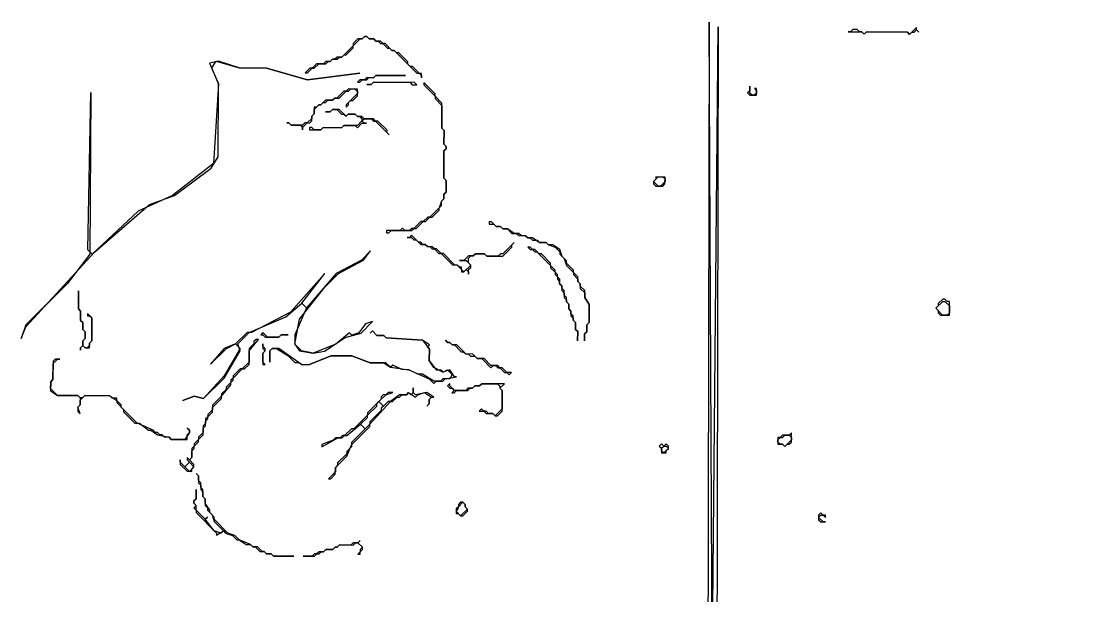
# Model space of a CAD drawing. Header units: inches. Extents: x 0 to 116, y 2 to 63.
# Drawn here: x 1.12 to 29.21, y 19.1 to 34.32 of the extents above; entities that cross this region are included whole.
import ezdxf

# ---------------------------------------------------------------- set-up
doc = ezdxf.new("R2010")
doc.units = ezdxf.units.IN

msp = doc.modelspace()

# ---------------------------------------------------------------- linework, layer by layer
for points in [[(55.15261, 34.31957), (54.96118, 18.13305), (53.38789, 17.47551), (54.96039, 17.95185), (55.00102, 13.42163), (54.21583, 13.42506), (54.93983, 13.2407), (54.85887, 8.52981), (19.46402, 8.50305), (19.33496, 34.29465), (19.28151, 8.20184), (54.73439, 7.68474), (19.3419, 8.20158), (19.57603, 34.1728), (19.52389, 8.38198), (55.28141, 8.46756)], [(55.15261, 34.31957), (54.96118, 18.13305), (53.38789, 17.47551), (54.96039, 17.95185), (55.00102, 13.42163), (54.21583, 13.42506), (54.93983, 13.2407), (54.85887, 8.52981), (19.46402, 8.50305), (19.33496, 34.29465), (19.28151, 8.20184), (54.73439, 7.68474), (19.3419, 8.20158), (19.57603, 34.1728), (19.52389, 8.38198), (55.28141, 8.46756)], [(24.89065, 34.02881), (24.83051, 34.08947), (24.83078, 34.14987), (24.64879, 33.96946), (24.58865, 34.03013), (23.50146, 34.03487), (23.4408, 33.97474), (23.38066, 34.0354), (23.32026, 34.03566), (23.26013, 34.09633), (23.13933, 34.09685), (23.07867, 34.03672), (23.01827, 34.03698), (23.38066, 34.0354), (23.4408, 33.97474), (23.50146, 34.03487), (24.58865, 34.03013), (24.64879, 33.96946), (24.70945, 34.0296), (24.76985, 34.02934), (24.83051, 34.08947)], [(24.89065, 34.02881), (24.83051, 34.08947), (24.83078, 34.14987), (24.64879, 33.96946), (24.58865, 34.03013), (23.50146, 34.03487), (23.4408, 33.97474), (23.38066, 34.0354), (23.32026, 34.03566), (23.26013, 34.09633), (23.13933, 34.09685), (23.07867, 34.03672), (23.01827, 34.03698), (23.38066, 34.0354), (23.4408, 33.97474), (23.50146, 34.03487), (24.58865, 34.03013), (24.64879, 33.96946), (24.70945, 34.0296), (24.76985, 34.02934), (24.83051, 34.08947)], [(8.6382, 32.95211), (8.6986, 32.95185), (8.81992, 33.07212), (8.88032, 33.07186), (9.00165, 33.19213), (9.18285, 33.19134), (9.24351, 33.25148), (9.30391, 33.25121), (9.36457, 33.31135), (9.48537, 33.31082), (9.54603, 33.37096), (9.60643, 33.37069), (9.6671, 33.43083), (9.72749, 33.43057), (9.90948, 33.61097), (9.90975, 33.67137), (10.09174, 33.85178), (10.15214, 33.85152), (10.2128, 33.91165), (10.2732, 33.91139), (10.33333, 33.85073), (10.45413, 33.8502), (10.51427, 33.78954), (10.57467, 33.78927), (10.6348, 33.72861), (10.6952, 33.72835), (10.81548, 33.60702), (10.87587, 33.60676), (10.93601, 33.54609), (10.99641, 33.54583), (11.59777, 32.9392), (11.65817, 32.93894), (11.7183, 32.87827), (11.71804, 32.81787), (11.71857, 32.93867), (11.65817, 32.93894), (11.47776, 33.12093), (11.41736, 33.12119), (11.35723, 33.18185), (11.35749, 33.24225), (11.11695, 33.4849), (11.05655, 33.48517), (10.99641, 33.54583), (10.93601, 33.54609), (10.7556, 33.72808), (10.6952, 33.72835), (10.63507, 33.78901), (10.51427, 33.78954), (10.45413, 33.8502), (10.33333, 33.85073), (10.2732, 33.91139), (10.2128, 33.91165), (10.15214, 33.85152), (10.03134, 33.85204), (9.91001, 33.73177), (9.90975, 33.67137), (9.60643, 33.37069), (9.48563, 33.37122), (9.42497, 33.31108), (9.36457, 33.31135), (9.30391, 33.25121), (9.18311, 33.25174), (9.12245, 33.1916), (8.94125, 33.19239), (8.81992, 33.07212), (8.75952, 33.07239)], [(8.6382, 32.95211), (8.6986, 32.95185), (8.81992, 33.07212), (8.88032, 33.07186), (9.00165, 33.19213), (9.18285, 33.19134), (9.24351, 33.25148), (9.30391, 33.25121), (9.36457, 33.31135), (9.48537, 33.31082), (9.54603, 33.37096), (9.60643, 33.37069), (9.6671, 33.43083), (9.72749, 33.43057), (9.90948, 33.61097), (9.90975, 33.67137), (10.09174, 33.85178), (10.15214, 33.85152), (10.2128, 33.91165), (10.2732, 33.91139), (10.33333, 33.85073), (10.45413, 33.8502), (10.51427, 33.78954), (10.57467, 33.78927), (10.6348, 33.72861), (10.6952, 33.72835), (10.81548, 33.60702), (10.87587, 33.60676), (10.93601, 33.54609), (10.99641, 33.54583), (11.59777, 32.9392), (11.65817, 32.93894), (11.7183, 32.87827), (11.71804, 32.81787), (11.71857, 32.93867), (11.65817, 32.93894), (11.47776, 33.12093), (11.41736, 33.12119), (11.35723, 33.18185), (11.35749, 33.24225), (11.11695, 33.4849), (11.05655, 33.48517), (10.99641, 33.54583), (10.93601, 33.54609), (10.7556, 33.72808), (10.6952, 33.72835), (10.63507, 33.78901), (10.51427, 33.78954), (10.45413, 33.8502), (10.33333, 33.85073), (10.2732, 33.91139), (10.2128, 33.91165), (10.15214, 33.85152), (10.03134, 33.85204), (9.91001, 33.73177), (9.90975, 33.67137), (9.60643, 33.37069), (9.48563, 33.37122), (9.42497, 33.31108), (9.36457, 33.31135), (9.30391, 33.25121), (9.18311, 33.25174), (9.12245, 33.1916), (8.94125, 33.19239), (8.81992, 33.07212), (8.75952, 33.07239)], [(10.08778, 32.94579), (8.69781, 32.77065), (7.61193, 33.07739), (6.88714, 33.08056), (6.34434, 33.26413), (6.10248, 33.20478), (6.3417, 32.66013), (6.21168, 30.54668), (5.1208, 29.70583), (4.21296, 29.28699), (2.99997, 28.14467), (2.8797, 28.266), (2.95828, 32.43329), (2.93957, 28.14493), (2.33215, 27.36238), (1.24021, 26.27993), (1.11783, 25.91806), (1.23995, 26.21953), (3.06063, 28.20481), (4.51575, 29.46687), (5.1812, 29.70557), (6.15075, 30.42614), (6.33327, 30.72735), (6.3417, 32.66013), (6.16235, 33.08372), (6.28394, 33.26439), (6.88714, 33.08056), (7.61193, 33.07739), (8.69781, 32.77065)], [(10.08778, 32.94579), (8.69781, 32.77065), (7.61193, 33.07739), (6.88714, 33.08056), (6.34434, 33.26413), (6.10248, 33.20478), (6.3417, 32.66013), (6.21168, 30.54668), (5.1208, 29.70583), (4.21296, 29.28699), (2.99997, 28.14467), (2.8797, 28.266), (2.95828, 32.43329), (2.93957, 28.14493), (2.33215, 27.36238), (1.24021, 26.27993), (1.11783, 25.91806), (1.23995, 26.21953), (3.06063, 28.20481), (4.51575, 29.46687), (5.1812, 29.70557), (6.15075, 30.42614), (6.33327, 30.72735), (6.3417, 32.66013), (6.16235, 33.08372), (6.28394, 33.26439), (6.88714, 33.08056), (7.61193, 33.07739), (8.69781, 32.77065)], [(10.02633, 32.70445), (10.08673, 32.70419), (10.14739, 32.76433), (10.26819, 32.7638), (10.32885, 32.82394), (10.44965, 32.82341), (10.51032, 32.88354), (11.29551, 32.88012), (10.51032, 32.88354), (10.44965, 32.82341), (10.26845, 32.8242), (10.20779, 32.76406), (10.08699, 32.76459)], [(10.02633, 32.70445), (10.08673, 32.70419), (10.14739, 32.76433), (10.26819, 32.7638), (10.32885, 32.82394), (10.44965, 32.82341), (10.51032, 32.88354), (11.29551, 32.88012), (10.51032, 32.88354), (10.44965, 32.82341), (10.26845, 32.8242), (10.20779, 32.76406), (10.08699, 32.76459)], [(10.26766, 32.643), (10.38846, 32.64247), (10.44913, 32.70261), (11.41552, 32.69839), (11.47565, 32.63773), (11.59645, 32.6372), (11.53632, 32.69787), (10.44913, 32.70261), (10.38846, 32.64247)], [(10.26766, 32.643), (10.38846, 32.64247), (10.44913, 32.70261), (11.41552, 32.69839), (11.47565, 32.63773), (11.59645, 32.6372), (11.53632, 32.69787), (10.44913, 32.70261), (10.38846, 32.64247)], [(11.77791, 32.69681), (11.77765, 32.63641), (12.07833, 32.3331), (12.07807, 32.2727), (12.25847, 32.09071), (12.25584, 31.48672), (12.31597, 31.42605), (12.31439, 31.06366), (12.37453, 31.00299), (12.37426, 30.94259), (12.3136, 30.88246), (12.31044, 30.15766), (12.37057, 30.097), (12.36926, 29.795), (12.30859, 29.73487), (12.30807, 29.61407), (12.2474, 29.55393), (12.18621, 29.373), (11.94356, 29.13246), (11.88316, 29.13272), (11.76184, 29.01245), (11.70144, 29.01271), (11.51945, 28.8323), (11.45905, 28.83257), (11.39839, 28.77243), (11.27759, 28.77296), (11.21745, 28.83362), (11.15679, 28.77349), (10.79439, 28.77507), (10.79413, 28.71467), (10.85453, 28.7144), (10.91519, 28.77454), (11.45879, 28.77217), (11.51945, 28.8323), (11.57985, 28.83204), (11.76184, 29.01245), (11.82224, 29.01218), (11.94356, 29.13246), (12.00396, 29.13219), (12.18595, 29.3126), (12.18621, 29.373), (12.24688, 29.43313), (12.2474, 29.55393), (12.30807, 29.61407), (12.30859, 29.73487), (12.36926, 29.795), (12.37057, 30.097), (12.31044, 30.15766), (12.3136, 30.88246), (12.37426, 30.94259), (12.37453, 31.00299), (12.31439, 31.06366), (12.31597, 31.42605), (12.25584, 31.48672), (12.25874, 32.15111), (12.07833, 32.3331), (12.07859, 32.3935)], [(11.77791, 32.69681), (11.77765, 32.63641), (12.07833, 32.3331), (12.07807, 32.2727), (12.25847, 32.09071), (12.25584, 31.48672), (12.31597, 31.42605), (12.31439, 31.06366), (12.37453, 31.00299), (12.37426, 30.94259), (12.3136, 30.88246), (12.31044, 30.15766), (12.37057, 30.097), (12.36926, 29.795), (12.30859, 29.73487), (12.30807, 29.61407), (12.2474, 29.55393), (12.18621, 29.373), (11.94356, 29.13246), (11.88316, 29.13272), (11.76184, 29.01245), (11.70144, 29.01271), (11.51945, 28.8323), (11.45905, 28.83257), (11.39839, 28.77243), (11.27759, 28.77296), (11.21745, 28.83362), (11.15679, 28.77349), (10.79439, 28.77507), (10.79413, 28.71467), (10.85453, 28.7144), (10.91519, 28.77454), (11.45879, 28.77217), (11.51945, 28.8323), (11.57985, 28.83204), (11.76184, 29.01245), (11.82224, 29.01218), (11.94356, 29.13246), (12.00396, 29.13219), (12.18595, 29.3126), (12.18621, 29.373), (12.24688, 29.43313), (12.2474, 29.55393), (12.30807, 29.61407), (12.30859, 29.73487), (12.36926, 29.795), (12.37057, 30.097), (12.31044, 30.15766), (12.3136, 30.88246), (12.37426, 30.94259), (12.37453, 31.00299), (12.31439, 31.06366), (12.31597, 31.42605), (12.25584, 31.48672), (12.25874, 32.15111), (12.07833, 32.3331), (12.07859, 32.3935)], [(20.41477, 32.59873), (20.41424, 32.47793), (20.35358, 32.41779), (20.41371, 32.35713), (20.59491, 32.35634), (20.5957, 32.53754), (20.5353, 32.5378), (20.59544, 32.47714), (20.59517, 32.41674), (20.53451, 32.3566), (20.47411, 32.35686), (20.41398, 32.41753)], [(20.41477, 32.59873), (20.41424, 32.47793), (20.35358, 32.41779), (20.41371, 32.35713), (20.59491, 32.35634), (20.5957, 32.53754), (20.5353, 32.5378), (20.59544, 32.47714), (20.59517, 32.41674), (20.53451, 32.3566), (20.47411, 32.35686), (20.41398, 32.41753)], [(10.02554, 32.52326), (9.78394, 32.52431), (9.72328, 32.46418), (9.66288, 32.46444), (9.48089, 32.28403), (9.42049, 32.28429), (9.35983, 32.22416), (9.17863, 32.22495), (9.0573, 32.10468), (8.9969, 32.10494), (8.93624, 32.04481), (8.87584, 32.04507), (8.87505, 31.86387), (8.81439, 31.80373), (8.81412, 31.74334), (8.6928, 31.62306), (8.6324, 31.62333), (8.57174, 31.56319), (8.26974, 31.56451), (8.2096, 31.62517), (8.1492, 31.62544), (8.2096, 31.62517), (8.26974, 31.56451), (8.51134, 31.56345), (8.57147, 31.50279), (8.57121, 31.44239), (8.57147, 31.50279), (8.6928, 31.62306), (8.7532, 31.6228), (8.81386, 31.68294), (8.81439, 31.80373), (8.87505, 31.86387), (8.87558, 31.98467), (8.9969, 32.10494), (9.0573, 32.10468), (9.11797, 32.16481), (9.17837, 32.16455), (9.23903, 32.22469), (9.35983, 32.22416), (9.42049, 32.28429), (9.54129, 32.28377), (9.72328, 32.46418), (9.78368, 32.46391), (9.84434, 32.52405), (9.96514, 32.52352), (10.02528, 32.46286), (10.02501, 32.40246), (9.7217, 32.10178), (9.72143, 32.04138), (9.7821, 32.10151), (9.78236, 32.16191), (9.84302, 32.22205), (9.90342, 32.22179), (10.02475, 32.34206)], [(10.02554, 32.52326), (9.78394, 32.52431), (9.72328, 32.46418), (9.66288, 32.46444), (9.48089, 32.28403), (9.42049, 32.28429), (9.35983, 32.22416), (9.17863, 32.22495), (9.0573, 32.10468), (8.9969, 32.10494), (8.93624, 32.04481), (8.87584, 32.04507), (8.87505, 31.86387), (8.81439, 31.80373), (8.81412, 31.74334), (8.6928, 31.62306), (8.6324, 31.62333), (8.57174, 31.56319), (8.26974, 31.56451), (8.2096, 31.62517), (8.1492, 31.62544), (8.2096, 31.62517), (8.26974, 31.56451), (8.51134, 31.56345), (8.57147, 31.50279), (8.57121, 31.44239), (8.57147, 31.50279), (8.6928, 31.62306), (8.7532, 31.6228), (8.81386, 31.68294), (8.81439, 31.80373), (8.87505, 31.86387), (8.87558, 31.98467), (8.9969, 32.10494), (9.0573, 32.10468), (9.11797, 32.16481), (9.17837, 32.16455), (9.23903, 32.22469), (9.35983, 32.22416), (9.42049, 32.28429), (9.54129, 32.28377), (9.72328, 32.46418), (9.78368, 32.46391), (9.84434, 32.52405), (9.96514, 32.52352), (10.02528, 32.46286), (10.02501, 32.40246), (9.7217, 32.10178), (9.72143, 32.04138), (9.7821, 32.10151), (9.78236, 32.16191), (9.84302, 32.22205), (9.90342, 32.22179), (10.02475, 32.34206)], [(8.75267, 31.502), (8.75241, 31.4416), (9.0544, 31.44028), (9.11507, 31.50042), (9.59826, 31.49831), (9.65893, 31.55845), (9.96092, 31.55713), (10.02106, 31.49647), (10.14238, 31.61674), (10.26318, 31.61621), (10.20278, 31.61647), (10.14265, 31.67714), (10.20331, 31.73727), (10.38451, 31.73648), (10.44465, 31.67582), (10.50504, 31.67556), (10.86586, 31.31158), (10.80572, 31.37224), (10.80599, 31.43264), (10.56544, 31.67529), (10.50504, 31.67556), (10.44491, 31.73622), (10.20331, 31.73727), (10.14318, 31.79794), (10.02238, 31.79846), (9.96224, 31.85913), (9.78104, 31.85992), (9.72038, 31.79978), (9.53997, 31.98177), (9.35877, 31.98256), (9.29811, 31.92242), (9.17731, 31.92295), (9.29811, 31.92242), (9.35877, 31.98256), (9.47957, 31.98203), (9.59984, 31.86071), (9.66024, 31.86044), (9.72038, 31.79978), (9.78104, 31.85992), (9.96224, 31.85913), (10.02238, 31.79846), (10.08278, 31.7982), (10.14291, 31.73754), (10.14265, 31.67714), (10.02132, 31.55687), (9.65893, 31.55845), (9.59826, 31.49831), (9.11507, 31.50042), (9.0544, 31.44028), (8.87321, 31.44107), (8.81307, 31.50174)], [(8.75267, 31.502), (8.75241, 31.4416), (9.0544, 31.44028), (9.11507, 31.50042), (9.59826, 31.49831), (9.65893, 31.55845), (9.96092, 31.55713), (10.02106, 31.49647), (10.14238, 31.61674), (10.26318, 31.61621), (10.20278, 31.61647), (10.14265, 31.67714), (10.20331, 31.73727), (10.38451, 31.73648), (10.44465, 31.67582), (10.50504, 31.67556), (10.86586, 31.31158), (10.80572, 31.37224), (10.80599, 31.43264), (10.56544, 31.67529), (10.50504, 31.67556), (10.44491, 31.73622), (10.20331, 31.73727), (10.14318, 31.79794), (10.02238, 31.79846), (9.96224, 31.85913), (9.78104, 31.85992), (9.72038, 31.79978), (9.53997, 31.98177), (9.35877, 31.98256), (9.29811, 31.92242), (9.17731, 31.92295), (9.29811, 31.92242), (9.35877, 31.98256), (9.47957, 31.98203), (9.59984, 31.86071), (9.66024, 31.86044), (9.72038, 31.79978), (9.78104, 31.85992), (9.96224, 31.85913), (10.02238, 31.79846), (10.08278, 31.7982), (10.14291, 31.73754), (10.14265, 31.67714), (10.02132, 31.55687), (9.65893, 31.55845), (9.59826, 31.49831), (9.11507, 31.50042), (9.0544, 31.44028), (8.87321, 31.44107), (8.81307, 31.50174)], [(17.92785, 30.19355), (17.92759, 30.13315), (17.86692, 30.07302), (17.86666, 30.01262), (17.92679, 29.95196), (18.10799, 29.95117), (18.16866, 30.0113), (18.16945, 30.1925)], [(17.92785, 30.19355), (17.92759, 30.13315), (17.86692, 30.07302), (17.86666, 30.01262), (17.92679, 29.95196), (18.10799, 29.95117), (18.16866, 30.0113), (18.16945, 30.1925)], [(17.98825, 30.19329), (18.10905, 30.19276), (18.16918, 30.1321), (18.16892, 30.0717), (18.04759, 29.95143), (17.98719, 29.95169), (17.86692, 30.07302)], [(13.51342, 29.0048), (13.51316, 28.94441), (13.63396, 28.94388), (13.69409, 28.88322), (13.81489, 28.88269), (13.87503, 28.82202), (13.99582, 28.8215), (14.1161, 28.70017), (14.2369, 28.69964), (14.29703, 28.63898), (14.47823, 28.63819), (14.53837, 28.57753), (14.59876, 28.57726), (14.6589, 28.5166), (14.7797, 28.51607), (14.83984, 28.45541), (15.02103, 28.45462), (15.08117, 28.39396), (15.2621, 28.33277), (15.38238, 28.21144), (15.38211, 28.15104), (15.50238, 28.02972), (15.56199, 27.84825), (15.7424, 27.66627), (15.74214, 27.60587), (15.86241, 27.48454), (15.86215, 27.42414), (15.92228, 27.36348), (15.92175, 27.24268), (16.04203, 27.12135), (16.0415, 27.00055), (16.16151, 26.81883), (16.1594, 26.33563), (16.09874, 26.2755), (16.09795, 26.0943), (16.03728, 26.03416), (16.03649, 25.85297), (16.03728, 26.03416), (16.09795, 26.0943), (16.09874, 26.2755), (16.1594, 26.33563), (16.16151, 26.81883), (16.0415, 27.00055), (16.04229, 27.18175), (15.92202, 27.30308), (15.92228, 27.36348), (15.86215, 27.42414), (15.86267, 27.54494), (15.7424, 27.66627), (15.74266, 27.72667), (15.56226, 27.90865), (15.56252, 27.96905), (15.44225, 28.09038), (15.38264, 28.27184), (15.20197, 28.39343), (15.08117, 28.39396), (15.02103, 28.45462), (14.83984, 28.45541), (14.65916, 28.577), (14.53837, 28.57753), (14.47823, 28.63819), (14.35743, 28.63872), (14.29729, 28.69938), (14.1765, 28.69991), (13.99582, 28.8215), (13.87503, 28.82202), (13.81489, 28.88269), (13.69409, 28.88322), (13.57382, 29.00454)], [(13.51342, 29.0048), (13.51316, 28.94441), (13.63396, 28.94388), (13.69409, 28.88322), (13.81489, 28.88269), (13.87503, 28.82202), (13.99582, 28.8215), (14.1161, 28.70017), (14.2369, 28.69964), (14.29703, 28.63898), (14.47823, 28.63819), (14.53837, 28.57753), (14.59876, 28.57726), (14.6589, 28.5166), (14.7797, 28.51607), (14.83984, 28.45541), (15.02103, 28.45462), (15.08117, 28.39396), (15.2621, 28.33277), (15.38238, 28.21144), (15.38211, 28.15104), (15.50238, 28.02972), (15.56199, 27.84825), (15.7424, 27.66627), (15.74214, 27.60587), (15.86241, 27.48454), (15.86215, 27.42414), (15.92228, 27.36348), (15.92175, 27.24268), (16.04203, 27.12135), (16.0415, 27.00055), (16.16151, 26.81883), (16.1594, 26.33563), (16.09874, 26.2755), (16.09795, 26.0943), (16.03728, 26.03416), (16.03649, 25.85297), (16.03728, 26.03416), (16.09795, 26.0943), (16.09874, 26.2755), (16.1594, 26.33563), (16.16151, 26.81883), (16.0415, 27.00055), (16.04229, 27.18175), (15.92202, 27.30308), (15.92228, 27.36348), (15.86215, 27.42414), (15.86267, 27.54494), (15.7424, 27.66627), (15.74266, 27.72667), (15.56226, 27.90865), (15.56252, 27.96905), (15.44225, 28.09038), (15.38264, 28.27184), (15.20197, 28.39343), (15.08117, 28.39396), (15.02103, 28.45462), (14.83984, 28.45541), (14.65916, 28.577), (14.53837, 28.57753), (14.47823, 28.63819), (14.35743, 28.63872), (14.29729, 28.69938), (14.1765, 28.69991), (13.99582, 28.8215), (13.87503, 28.82202), (13.81489, 28.88269), (13.69409, 28.88322), (13.57382, 29.00454)], [(11.3372, 28.5915), (11.45799, 28.59097), (11.51813, 28.53031), (11.57853, 28.53004), (11.6988, 28.40872), (11.8196, 28.40819), (11.87974, 28.34753), (11.94014, 28.34726), (12.00027, 28.2866), (12.06067, 28.28634), (12.18094, 28.16501), (12.24134, 28.16475), (12.54202, 27.86143), (12.66282, 27.86091), (12.78309, 27.73958), (12.78283, 27.67918), (12.84323, 27.67892), (12.90389, 27.73905), (12.96403, 27.67839), (12.96376, 27.61799), (12.96429, 27.73879), (13.02495, 27.79892), (13.02522, 27.85932), (12.96508, 27.91999), (12.96561, 28.04079), (13.02627, 28.10092), (13.08667, 28.10066), (13.14733, 28.16079), (13.38893, 28.15974), (13.44907, 28.09908), (13.87186, 28.09723), (14.11452, 28.33778), (14.11478, 28.39817), (14.17544, 28.45831), (13.87213, 28.15763), (13.81173, 28.15789), (13.75106, 28.09776), (13.44907, 28.09908), (13.38893, 28.15974), (13.14733, 28.16079), (13.08667, 28.10066), (12.96587, 28.10119), (12.84455, 27.98091), (12.72375, 27.98144), (12.90495, 27.98065), (13.02522, 27.85932), (12.84323, 27.67892), (12.78309, 27.73958), (12.78336, 27.79998), (12.72296, 27.80024), (12.66282, 27.86091), (12.60242, 27.86117), (12.30174, 28.16448), (12.24134, 28.16475), (12.12107, 28.28607), (12.06067, 28.28634), (12.00054, 28.347), (11.87974, 28.34753), (11.8196, 28.40819), (11.7592, 28.40845), (11.69907, 28.46912), (11.63867, 28.46938), (11.45826, 28.65137), (11.3976, 28.59123)], [(11.3372, 28.5915), (11.45799, 28.59097), (11.51813, 28.53031), (11.57853, 28.53004), (11.6988, 28.40872), (11.8196, 28.40819), (11.87974, 28.34753), (11.94014, 28.34726), (12.00027, 28.2866), (12.06067, 28.28634), (12.18094, 28.16501), (12.24134, 28.16475), (12.54202, 27.86143), (12.66282, 27.86091), (12.78309, 27.73958), (12.78283, 27.67918), (12.84323, 27.67892), (12.90389, 27.73905), (12.96403, 27.67839), (12.96376, 27.61799), (12.96429, 27.73879), (13.02495, 27.79892), (13.02522, 27.85932), (12.96508, 27.91999), (12.96561, 28.04079), (13.02627, 28.10092), (13.08667, 28.10066), (13.14733, 28.16079), (13.38893, 28.15974), (13.44907, 28.09908), (13.87186, 28.09723), (14.11452, 28.33778), (14.11478, 28.39817), (14.17544, 28.45831), (13.87213, 28.15763), (13.81173, 28.15789), (13.75106, 28.09776), (13.44907, 28.09908), (13.38893, 28.15974), (13.14733, 28.16079), (13.08667, 28.10066), (12.96587, 28.10119), (12.84455, 27.98091), (12.72375, 27.98144), (12.90495, 27.98065), (13.02522, 27.85932), (12.84323, 27.67892), (12.78309, 27.73958), (12.78336, 27.79998), (12.72296, 27.80024), (12.66282, 27.86091), (12.60242, 27.86117), (12.30174, 28.16448), (12.24134, 28.16475), (12.12107, 28.28607), (12.06067, 28.28634), (12.00054, 28.347), (11.87974, 28.34753), (11.8196, 28.40819), (11.7592, 28.40845), (11.69907, 28.46912), (11.63867, 28.46938), (11.45826, 28.65137), (11.3976, 28.59123)], [(10.36922, 28.23332), (10.12657, 27.99277), (9.4606, 27.63328), (8.67145, 26.73071), (8.55118, 26.85204), (9.1586, 27.63459), (8.24813, 26.61176), (7.21897, 26.07264), (7.09817, 26.07317), (6.79485, 25.77249), (6.49233, 25.65301), (6.12809, 25.23179), (6.55273, 25.65274), (6.79485, 25.77249), (6.91512, 25.65116), (6.48917, 24.92821), (5.94294, 24.32659), (5.7016, 24.38805), (5.39908, 24.26856), (5.7016, 24.38805), (5.94294, 24.32659), (6.4889, 24.86782), (6.91486, 25.59076), (6.85525, 25.77223), (7.15857, 26.0729), (8.1268, 26.49148), (8.55118, 26.85204), (8.67145, 26.73071), (8.36629, 26.00723), (8.36524, 25.76564), (8.48525, 25.58391), (8.84738, 25.52193), (9.14964, 25.58101), (9.69482, 25.94104), (10.11814, 26.05999), (10.42145, 26.36067), (10.23999, 26.30106), (10.05774, 26.06025), (9.87628, 26.00065), (9.81614, 26.06131), (9.45243, 25.76089), (8.84738, 25.52193), (8.54565, 25.58365), (8.36524, 25.76564), (8.48894, 26.4295), (9.15702, 27.2722), (9.521, 27.63301), (10.18697, 27.99251)], [(10.36922, 28.23332), (10.12657, 27.99277), (9.4606, 27.63328), (8.67145, 26.73071), (8.55118, 26.85204), (9.1586, 27.63459), (8.24813, 26.61176), (7.21897, 26.07264), (7.09817, 26.07317), (6.79485, 25.77249), (6.49233, 25.65301), (6.12809, 25.23179), (6.55273, 25.65274), (6.79485, 25.77249), (6.91512, 25.65116), (6.48917, 24.92821), (5.94294, 24.32659), (5.7016, 24.38805), (5.39908, 24.26856), (5.7016, 24.38805), (5.94294, 24.32659), (6.4889, 24.86782), (6.91486, 25.59076), (6.85525, 25.77223), (7.15857, 26.0729), (8.1268, 26.49148), (8.55118, 26.85204), (8.67145, 26.73071), (8.36629, 26.00723), (8.36524, 25.76564), (8.48525, 25.58391), (8.84738, 25.52193), (9.14964, 25.58101), (9.69482, 25.94104), (10.11814, 26.05999), (10.42145, 26.36067), (10.23999, 26.30106), (10.05774, 26.06025), (9.87628, 26.00065), (9.81614, 26.06131), (9.45243, 25.76089), (8.84738, 25.52193), (8.54565, 25.58365), (8.36524, 25.76564), (8.48894, 26.4295), (9.15702, 27.2722), (9.521, 27.63301), (10.18697, 27.99251)], [(14.53731, 28.33593), (14.59745, 28.27527), (14.65785, 28.275), (14.71798, 28.21434), (14.77838, 28.21408), (15.1392, 27.8501), (15.13893, 27.7897), (15.25921, 27.66837), (15.25894, 27.60797), (15.31908, 27.54731), (15.31881, 27.48691), (15.37895, 27.42625), (15.37869, 27.36585), (15.43882, 27.30519), (15.4383, 27.18439), (15.49843, 27.12373), (15.4979, 27.00293), (15.55804, 26.94226), (15.55778, 26.88186), (15.61791, 26.8212), (15.61739, 26.7004), (15.67752, 26.63974), (15.67699, 26.51894), (15.73713, 26.45828), (15.73687, 26.39788), (15.797, 26.33722), (15.79621, 26.15602), (15.85635, 26.09535), (15.85529, 25.85376), (15.85635, 26.09535), (15.79621, 26.15602), (15.797, 26.33722), (15.73687, 26.39788), (15.73739, 26.51868), (15.67726, 26.57934), (15.67752, 26.63974), (15.61739, 26.7004), (15.61791, 26.8212), (15.55778, 26.88186), (15.5583, 27.00266), (15.49817, 27.06333), (15.49869, 27.18412), (15.43856, 27.24479), (15.43882, 27.30519), (15.37869, 27.36585), (15.37921, 27.48665), (15.31908, 27.54731), (15.31934, 27.60771), (15.25921, 27.66837), (15.25947, 27.72877), (15.1392, 27.8501), (15.13946, 27.9105), (14.89892, 28.15315), (14.83852, 28.15341), (14.71825, 28.27474), (14.65785, 28.275), (14.59771, 28.33567)], [(14.53731, 28.33593), (14.59745, 28.27527), (14.65785, 28.275), (14.71798, 28.21434), (14.77838, 28.21408), (15.1392, 27.8501), (15.13893, 27.7897), (15.25921, 27.66837), (15.25894, 27.60797), (15.31908, 27.54731), (15.31881, 27.48691), (15.37895, 27.42625), (15.37869, 27.36585), (15.43882, 27.30519), (15.4383, 27.18439), (15.49843, 27.12373), (15.4979, 27.00293), (15.55804, 26.94226), (15.55778, 26.88186), (15.61791, 26.8212), (15.61739, 26.7004), (15.67752, 26.63974), (15.67699, 26.51894), (15.73713, 26.45828), (15.73687, 26.39788), (15.797, 26.33722), (15.79621, 26.15602), (15.85635, 26.09535), (15.85529, 25.85376), (15.85635, 26.09535), (15.79621, 26.15602), (15.797, 26.33722), (15.73687, 26.39788), (15.73739, 26.51868), (15.67726, 26.57934), (15.67752, 26.63974), (15.61739, 26.7004), (15.61791, 26.8212), (15.55778, 26.88186), (15.5583, 27.00266), (15.49817, 27.06333), (15.49869, 27.18412), (15.43856, 27.24479), (15.43882, 27.30519), (15.37869, 27.36585), (15.37921, 27.48665), (15.31908, 27.54731), (15.31934, 27.60771), (15.25921, 27.66837), (15.25947, 27.72877), (15.1392, 27.8501), (15.13946, 27.9105), (14.89892, 28.15315), (14.83852, 28.15341), (14.71825, 28.27474), (14.65785, 28.275), (14.59771, 28.33567)], [(2.63335, 27.17986), (2.63125, 26.69666), (2.69138, 26.636), (2.69033, 26.3944), (2.75046, 26.33374), (2.74967, 26.15254), (2.80981, 26.09188), (2.80902, 25.91068), (2.74835, 25.85055), (2.74783, 25.72975), (2.68716, 25.66961), (2.6869, 25.60921), (2.68716, 25.66961), (2.74783, 25.72975), (2.80796, 25.66908), (2.92876, 25.66856), (2.92929, 25.78936), (2.98995, 25.84949), (2.99259, 26.45349), (2.87232, 26.57481), (2.87205, 26.51441), (2.93245, 26.51415), (2.99259, 26.45349), (2.98995, 25.84949), (2.92929, 25.78936), (2.92903, 25.72896), (2.86836, 25.66882), (2.80796, 25.66908), (2.74783, 25.72975), (2.74835, 25.85055), (2.80902, 25.91068), (2.80981, 26.09188), (2.74967, 26.15254), (2.75046, 26.33374), (2.69033, 26.3944), (2.69138, 26.636), (2.63125, 26.69666)], [(2.63335, 27.17986), (2.63125, 26.69666), (2.69138, 26.636), (2.69033, 26.3944), (2.75046, 26.33374), (2.74967, 26.15254), (2.80981, 26.09188), (2.80902, 25.91068), (2.74835, 25.85055), (2.74783, 25.72975), (2.68716, 25.66961), (2.6869, 25.60921), (2.68716, 25.66961), (2.74783, 25.72975), (2.80796, 25.66908), (2.92876, 25.66856), (2.92929, 25.78936), (2.98995, 25.84949), (2.99259, 26.45349), (2.87232, 26.57481), (2.87205, 26.51441), (2.93245, 26.51415), (2.99259, 26.45349), (2.98995, 25.84949), (2.92929, 25.78936), (2.92903, 25.72896), (2.86836, 25.66882), (2.80796, 25.66908), (2.74783, 25.72975), (2.74835, 25.85055), (2.80902, 25.91068), (2.80981, 26.09188), (2.74967, 26.15254), (2.75046, 26.33374), (2.69033, 26.3944), (2.69138, 26.636), (2.63125, 26.69666)], [(25.52421, 26.95918), (25.40288, 26.83891), (25.40262, 26.77851), (25.34196, 26.71837), (25.40209, 26.65771), (25.40183, 26.59731), (25.46196, 26.53665), (25.70356, 26.53559), (25.70514, 26.89799), (25.64474, 26.89825), (25.58461, 26.95891)], [(25.52421, 26.95918), (25.40288, 26.83891), (25.40262, 26.77851), (25.34196, 26.71837), (25.40209, 26.65771), (25.40183, 26.59731), (25.46196, 26.53665), (25.70356, 26.53559), (25.70514, 26.89799), (25.64474, 26.89825), (25.58461, 26.95891)], [(25.52394, 26.89878), (25.58434, 26.89852), (25.70462, 26.77719), (25.70383, 26.59599), (25.64316, 26.53586), (25.52236, 26.53638), (25.34196, 26.71837)], [(7.39937, 25.89065), (7.33897, 25.89092), (7.27831, 25.83078), (7.27805, 25.77038), (7.15672, 25.65011), (7.15514, 25.28771), (6.97315, 25.1073), (6.91275, 25.10757), (6.73076, 24.92716), (6.7305, 24.86676), (6.66984, 24.80663), (6.66957, 24.74623), (6.54825, 24.62595), (6.54798, 24.56555), (6.42666, 24.44528), (6.42639, 24.38488), (6.18374, 24.14434), (6.18322, 24.02354), (6.06189, 23.90327), (6.06163, 23.84287), (6.00096, 23.78273), (6.00044, 23.66194), (5.93977, 23.6018), (5.93898, 23.4206), (5.81766, 23.30033), (5.81739, 23.23993), (5.69607, 23.11966), (5.6958, 23.05926), (5.63514, 22.99912), (5.63409, 22.75753), (5.57342, 22.69739), (5.51329, 22.75805), (5.51302, 22.69765), (5.57316, 22.63699), (5.45183, 22.51672), (5.33156, 22.63804), (5.33183, 22.69844), (5.3313, 22.57764), (5.51171, 22.39566), (5.6325, 22.39513), (5.63277, 22.45553), (5.69343, 22.51566), (5.69369, 22.57606), (5.57342, 22.69739), (5.63409, 22.75753), (5.63488, 22.93872), (5.69554, 22.99886), (5.6958, 23.05926), (5.81713, 23.17953), (5.81739, 23.23993), (5.93872, 23.3602), (5.93951, 23.5414), (6.00017, 23.60154), (6.0007, 23.72233), (6.06136, 23.78247), (6.06163, 23.84287), (6.18295, 23.96314), (6.18348, 24.08394), (6.42613, 24.32448), (6.42639, 24.38488), (6.66931, 24.68583), (6.66957, 24.74623), (6.73024, 24.80636), (6.7305, 24.86676), (6.97315, 25.1073), (7.03355, 25.10704), (7.15488, 25.22731), (7.15646, 25.58971)], [(7.39937, 25.89065), (7.33897, 25.89092), (7.27831, 25.83078), (7.27805, 25.77038), (7.15672, 25.65011), (7.15514, 25.28771), (6.97315, 25.1073), (6.91275, 25.10757), (6.73076, 24.92716), (6.7305, 24.86676), (6.66984, 24.80663), (6.66957, 24.74623), (6.54825, 24.62595), (6.54798, 24.56555), (6.42666, 24.44528), (6.42639, 24.38488), (6.18374, 24.14434), (6.18322, 24.02354), (6.06189, 23.90327), (6.06163, 23.84287), (6.00096, 23.78273), (6.00044, 23.66194), (5.93977, 23.6018), (5.93898, 23.4206), (5.81766, 23.30033), (5.81739, 23.23993), (5.69607, 23.11966), (5.6958, 23.05926), (5.63514, 22.99912), (5.63409, 22.75753), (5.57342, 22.69739), (5.51329, 22.75805), (5.51302, 22.69765), (5.57316, 22.63699), (5.45183, 22.51672), (5.33156, 22.63804), (5.33183, 22.69844), (5.3313, 22.57764), (5.51171, 22.39566), (5.6325, 22.39513), (5.63277, 22.45553), (5.69343, 22.51566), (5.69369, 22.57606), (5.57342, 22.69739), (5.63409, 22.75753), (5.63488, 22.93872), (5.69554, 22.99886), (5.6958, 23.05926), (5.81713, 23.17953), (5.81739, 23.23993), (5.93872, 23.3602), (5.93951, 23.5414), (6.00017, 23.60154), (6.0007, 23.72233), (6.06136, 23.78247), (6.06163, 23.84287), (6.18295, 23.96314), (6.18348, 24.08394), (6.42613, 24.32448), (6.42639, 24.38488), (6.66931, 24.68583), (6.66957, 24.74623), (6.73024, 24.80636), (6.7305, 24.86676), (6.97315, 25.1073), (7.03355, 25.10704), (7.15488, 25.22731), (7.15646, 25.58971)], [(7.4603, 26.01119), (7.5207, 26.01092), (7.58084, 25.95026), (7.94323, 25.94868), (8.0039, 26.00882), (8.18509, 26.00803), (8.0039, 26.00882), (7.94323, 25.94868), (7.64123, 25.95), (7.52096, 26.07132)], [(7.4603, 26.01119), (7.5207, 26.01092), (7.58084, 25.95026), (7.94323, 25.94868), (8.0039, 26.00882), (8.18509, 26.00803), (8.0039, 26.00882), (7.94323, 25.94868), (7.64123, 25.95), (7.52096, 26.07132)], [(12.64991, 24.90133), (12.58951, 24.9016), (12.4695, 25.08332), (12.28804, 25.02371), (12.04697, 25.14557), (11.92696, 25.32729), (11.92828, 25.62929), (11.86814, 25.68995), (11.9288, 25.75009), (11.74813, 25.87168), (10.78201, 25.93629), (10.72187, 25.99696), (10.54067, 25.99775), (10.4204, 26.11907), (10.35974, 26.05894), (10.4204, 26.11907), (10.54067, 25.99775), (10.72187, 25.99696), (10.78201, 25.93629), (11.74813, 25.87168), (11.92828, 25.62929), (11.92696, 25.32729), (12.1071, 25.0849), (12.2279, 25.08438), (12.28804, 25.02371), (12.4091, 25.08359), (12.52937, 24.96226), (12.46845, 24.84172), (12.28725, 24.84252), (12.22658, 24.78238), (12.04539, 24.78317), (11.74418, 24.96569), (11.62338, 24.96621), (11.38231, 25.08807), (11.20111, 25.08886), (10.96004, 25.21071), (10.89938, 25.15057), (10.77911, 25.2719), (10.35631, 25.27374), (9.87391, 25.45705), (9.33031, 25.45942), (8.72526, 25.22046), (8.54406, 25.22125), (7.94191, 25.64668), (7.76072, 25.64747), (7.70005, 25.58734), (7.69874, 25.28534), (7.70005, 25.58734), (7.76072, 25.64747), (7.88151, 25.64695), (8.18272, 25.46443), (8.36313, 25.28244), (8.48393, 25.28191), (8.54406, 25.22125), (8.72526, 25.22046), (9.33031, 25.45942), (9.87391, 25.45705), (10.35631, 25.27374), (10.71871, 25.27216), (10.89938, 25.15057), (11.38231, 25.08807), (11.92485, 24.8441), (12.04512, 24.72277), (12.10579, 24.78291), (12.28698, 24.78212), (12.34765, 24.84225)], [(12.64991, 24.90133), (12.58951, 24.9016), (12.4695, 25.08332), (12.28804, 25.02371), (12.04697, 25.14557), (11.92696, 25.32729), (11.92828, 25.62929), (11.86814, 25.68995), (11.9288, 25.75009), (11.74813, 25.87168), (10.78201, 25.93629), (10.72187, 25.99696), (10.54067, 25.99775), (10.4204, 26.11907), (10.35974, 26.05894), (10.4204, 26.11907), (10.54067, 25.99775), (10.72187, 25.99696), (10.78201, 25.93629), (11.74813, 25.87168), (11.92828, 25.62929), (11.92696, 25.32729), (12.1071, 25.0849), (12.2279, 25.08438), (12.28804, 25.02371), (12.4091, 25.08359), (12.52937, 24.96226), (12.46845, 24.84172), (12.28725, 24.84252), (12.22658, 24.78238), (12.04539, 24.78317), (11.74418, 24.96569), (11.62338, 24.96621), (11.38231, 25.08807), (11.20111, 25.08886), (10.96004, 25.21071), (10.89938, 25.15057), (10.77911, 25.2719), (10.35631, 25.27374), (9.87391, 25.45705), (9.33031, 25.45942), (8.72526, 25.22046), (8.54406, 25.22125), (7.94191, 25.64668), (7.76072, 25.64747), (7.70005, 25.58734), (7.69874, 25.28534), (7.70005, 25.58734), (7.76072, 25.64747), (7.88151, 25.64695), (8.18272, 25.46443), (8.36313, 25.28244), (8.48393, 25.28191), (8.54406, 25.22125), (8.72526, 25.22046), (9.33031, 25.45942), (9.87391, 25.45705), (10.35631, 25.27374), (10.71871, 25.27216), (10.89938, 25.15057), (11.38231, 25.08807), (11.92485, 24.8441), (12.04512, 24.72277), (12.10579, 24.78291), (12.28698, 24.78212), (12.34765, 24.84225)], [(12.35213, 25.86904), (12.41226, 25.80838), (12.47266, 25.80812), (12.5328, 25.74745), (12.5932, 25.74719), (12.7736, 25.5652), (12.834, 25.56494), (12.89414, 25.50427), (12.95454, 25.50401), (13.01468, 25.44335), (13.13547, 25.44282), (13.19561, 25.38216), (13.31641, 25.38163), (13.55695, 25.13898), (13.61762, 25.19911), (13.67801, 25.19885), (13.73815, 25.13819), (13.79855, 25.13792), (13.91882, 25.0166), (13.97922, 25.01633), (14.03936, 24.95567), (14.10002, 25.01581), (13.97922, 25.01633), (13.85895, 25.13766), (13.79855, 25.13792), (13.73841, 25.19859), (13.55722, 25.19938), (13.37681, 25.38137), (13.19561, 25.38216), (13.07534, 25.50348), (12.89414, 25.50427), (12.6536, 25.74693), (12.5328, 25.74745), (12.47266, 25.80812), (12.41226, 25.80838)], [(12.35213, 25.86904), (12.41226, 25.80838), (12.47266, 25.80812), (12.5328, 25.74745), (12.5932, 25.74719), (12.7736, 25.5652), (12.834, 25.56494), (12.89414, 25.50427), (12.95454, 25.50401), (13.01468, 25.44335), (13.13547, 25.44282), (13.19561, 25.38216), (13.31641, 25.38163), (13.55695, 25.13898), (13.61762, 25.19911), (13.67801, 25.19885), (13.73815, 25.13819), (13.79855, 25.13792), (13.91882, 25.0166), (13.97922, 25.01633), (14.03936, 24.95567), (14.10002, 25.01581), (13.97922, 25.01633), (13.85895, 25.13766), (13.79855, 25.13792), (13.73841, 25.19859), (13.55722, 25.19938), (13.37681, 25.38137), (13.19561, 25.38216), (13.07534, 25.50348), (12.89414, 25.50427), (12.6536, 25.74693), (12.5328, 25.74745), (12.47266, 25.80812), (12.41226, 25.80838)], [(7.51965, 25.76933), (7.51912, 25.64853), (7.57925, 25.58786), (7.51859, 25.52773), (7.51727, 25.22573), (7.57767, 25.22547), (7.51754, 25.28613), (7.51859, 25.52773), (7.57925, 25.58786), (7.57952, 25.64826), (7.51938, 25.70893)], [(7.51965, 25.76933), (7.51912, 25.64853), (7.57925, 25.58786), (7.51859, 25.52773), (7.51727, 25.22573), (7.57767, 25.22547), (7.51754, 25.28613), (7.51859, 25.52773), (7.57925, 25.58786), (7.57952, 25.64826), (7.51938, 25.70893)], [(1.96079, 25.31038), (1.95868, 24.82718), (1.89802, 24.76705), (1.89696, 24.52545), (2.07764, 24.40386), (2.62123, 24.40149), (2.68137, 24.34082), (2.68058, 24.15963), (2.61991, 24.09949), (2.61939, 23.97869), (2.67952, 23.91803), (2.61991, 24.09949), (2.68058, 24.15963), (2.6811, 24.28042), (2.80243, 24.4007), (3.46682, 24.3978), (3.64749, 24.27621), (3.64723, 24.21581), (3.82764, 24.03382), (3.82737, 23.97342), (4.12805, 23.6701), (4.24885, 23.66958), (4.48966, 23.48733), (4.55006, 23.48706), (4.73073, 23.36547), (5.03246, 23.30376), (5.0926, 23.24309), (5.5154, 23.24125), (5.51592, 23.36205), (5.57659, 23.42218), (5.57685, 23.48258), (5.51671, 23.54324), (5.57685, 23.48258), (5.57659, 23.42218), (5.455, 23.24151), (5.0926, 23.24309), (5.03246, 23.30376), (4.91166, 23.30428), (4.85153, 23.36495), (4.79113, 23.36521), (4.73099, 23.42587), (4.67059, 23.42614), (4.61046, 23.4868), (4.18845, 23.66984), (3.7675, 24.09448), (3.76777, 24.15488), (3.64749, 24.27621), (3.64776, 24.33661), (3.52696, 24.33713), (3.46682, 24.3978), (2.80243, 24.4007), (2.74177, 24.34056), (2.68137, 24.34082), (2.62123, 24.40149), (2.07764, 24.40386), (1.89723, 24.58585), (1.89802, 24.76705), (1.95868, 24.82718), (1.96053, 25.24998), (2.08185, 25.37025), (2.14225, 25.36999), (2.02145, 25.37051)], [(1.96079, 25.31038), (1.95868, 24.82718), (1.89802, 24.76705), (1.89696, 24.52545), (2.07764, 24.40386), (2.62123, 24.40149), (2.68137, 24.34082), (2.68058, 24.15963), (2.61991, 24.09949), (2.61939, 23.97869), (2.67952, 23.91803), (2.61991, 24.09949), (2.68058, 24.15963), (2.6811, 24.28042), (2.80243, 24.4007), (3.46682, 24.3978), (3.64749, 24.27621), (3.64723, 24.21581), (3.82764, 24.03382), (3.82737, 23.97342), (4.12805, 23.6701), (4.24885, 23.66958), (4.48966, 23.48733), (4.55006, 23.48706), (4.73073, 23.36547), (5.03246, 23.30376), (5.0926, 23.24309), (5.5154, 23.24125), (5.51592, 23.36205), (5.57659, 23.42218), (5.57685, 23.48258), (5.51671, 23.54324), (5.57685, 23.48258), (5.57659, 23.42218), (5.455, 23.24151), (5.0926, 23.24309), (5.03246, 23.30376), (4.91166, 23.30428), (4.85153, 23.36495), (4.79113, 23.36521), (4.73099, 23.42587), (4.67059, 23.42614), (4.61046, 23.4868), (4.18845, 23.66984), (3.7675, 24.09448), (3.76777, 24.15488), (3.64749, 24.27621), (3.64776, 24.33661), (3.52696, 24.33713), (3.46682, 24.3978), (2.80243, 24.4007), (2.74177, 24.34056), (2.68137, 24.34082), (2.62123, 24.40149), (2.07764, 24.40386), (1.89723, 24.58585), (1.89802, 24.76705), (1.95868, 24.82718), (1.96053, 25.24998), (2.08185, 25.37025), (2.14225, 25.36999), (2.02145, 25.37051)], [(12.40726, 24.66079), (12.46739, 24.60013), (12.52779, 24.59986), (12.58793, 24.5392), (12.52726, 24.47906), (12.58766, 24.4788), (12.64833, 24.53894), (12.95032, 24.53762), (13.01099, 24.59775), (13.07139, 24.59749), (13.13205, 24.65763), (13.25285, 24.6571), (13.31351, 24.71724), (13.73631, 24.71539), (13.79644, 24.65473), (13.79618, 24.59433), (13.85631, 24.53367), (13.85421, 24.05047), (13.67222, 23.87006), (13.61208, 23.93073), (13.49128, 23.93125), (13.43115, 23.99192), (13.37075, 23.99218), (13.31061, 24.05284), (13.24995, 23.99271), (13.37075, 23.99218), (13.43088, 23.93152), (13.61208, 23.93073), (13.67222, 23.87006), (13.73262, 23.8698), (13.85394, 23.99007), (13.85631, 24.53367), (13.79618, 24.59433), (13.9175, 24.7146), (13.31351, 24.71724), (13.25285, 24.6571), (13.13205, 24.65763), (13.07139, 24.59749), (12.95059, 24.59802), (12.88992, 24.53788), (12.58793, 24.5392), (12.46765, 24.66053), (12.46792, 24.72093)], [(12.40726, 24.66079), (12.46739, 24.60013), (12.52779, 24.59986), (12.58793, 24.5392), (12.52726, 24.47906), (12.58766, 24.4788), (12.64833, 24.53894), (12.95032, 24.53762), (13.01099, 24.59775), (13.07139, 24.59749), (13.13205, 24.65763), (13.25285, 24.6571), (13.31351, 24.71724), (13.73631, 24.71539), (13.79644, 24.65473), (13.79618, 24.59433), (13.85631, 24.53367), (13.85421, 24.05047), (13.67222, 23.87006), (13.61208, 23.93073), (13.49128, 23.93125), (13.43115, 23.99192), (13.37075, 23.99218), (13.31061, 24.05284), (13.24995, 23.99271), (13.37075, 23.99218), (13.43088, 23.93152), (13.61208, 23.93073), (13.67222, 23.87006), (13.73262, 23.8698), (13.85394, 23.99007), (13.85631, 24.53367), (13.79618, 24.59433), (13.9175, 24.7146), (13.31351, 24.71724), (13.25285, 24.6571), (13.13205, 24.65763), (13.07139, 24.59749), (12.95059, 24.59802), (12.88992, 24.53788), (12.58793, 24.5392), (12.46765, 24.66053), (12.46792, 24.72093)], [(12.04354, 24.36037), (11.86287, 24.48196), (11.56061, 24.42288), (11.50047, 24.48354), (11.501, 24.60434), (11.50047, 24.48354), (11.43981, 24.42341), (11.37967, 24.48407), (11.31901, 24.42394), (11.13781, 24.42473), (10.89542, 24.24458), (10.83503, 24.24485), (10.7137, 24.12457), (10.59343, 24.2459), (10.77542, 24.42631), (10.95688, 24.48592), (10.83608, 24.48644), (10.77542, 24.42631), (10.71502, 24.42657), (10.65435, 24.36644), (10.65409, 24.30604), (10.29011, 23.94522), (10.28985, 23.88482), (9.92587, 23.52401), (9.86547, 23.52427), (9.68348, 23.34386), (9.62308, 23.34413), (9.56242, 23.28399), (9.44162, 23.28452), (9.38096, 23.22438), (9.07843, 23.1049), (9.07817, 23.0445), (9.50202, 23.28425), (9.62282, 23.28373), (9.68348, 23.34386), (9.74388, 23.3436), (10.1076, 23.64401), (10.22787, 23.52269), (9.86389, 23.16187), (9.86336, 23.04107), (9.74204, 22.9208), (9.74177, 22.8604), (9.49912, 22.61986), (9.49886, 22.55946), (9.4382, 22.49932), (9.43767, 22.37853), (9.25568, 22.19812), (9.31608, 22.19785), (9.43741, 22.31813), (9.4382, 22.49932), (9.74151, 22.8), (9.86363, 23.10147), (10.34893, 23.58256), (10.34919, 23.64296), (10.89542, 24.24458), (10.95582, 24.24432), (11.07715, 24.36459), (11.13755, 24.36433), (11.19821, 24.42446), (11.31901, 24.42394), (11.37967, 24.48407), (11.56035, 24.36248), (11.62101, 24.42262), (11.80247, 24.48223), (11.98314, 24.36064), (11.92248, 24.3005), (11.92195, 24.1797), (11.86129, 24.11957), (11.92195, 24.1797), (11.92248, 24.3005), (11.98314, 24.36064)], [(12.04354, 24.36037), (11.86287, 24.48196), (11.56061, 24.42288), (11.50047, 24.48354), (11.501, 24.60434), (11.50047, 24.48354), (11.43981, 24.42341), (11.37967, 24.48407), (11.31901, 24.42394), (11.13781, 24.42473), (10.89542, 24.24458), (10.83503, 24.24485), (10.7137, 24.12457), (10.59343, 24.2459), (10.77542, 24.42631), (10.95688, 24.48592), (10.83608, 24.48644), (10.77542, 24.42631), (10.71502, 24.42657), (10.65435, 24.36644), (10.65409, 24.30604), (10.29011, 23.94522), (10.28985, 23.88482), (9.92587, 23.52401), (9.86547, 23.52427), (9.68348, 23.34386), (9.62308, 23.34413), (9.56242, 23.28399), (9.44162, 23.28452), (9.38096, 23.22438), (9.07843, 23.1049), (9.07817, 23.0445), (9.50202, 23.28425), (9.62282, 23.28373), (9.68348, 23.34386), (9.74388, 23.3436), (10.1076, 23.64401), (10.22787, 23.52269), (9.86389, 23.16187), (9.86336, 23.04107), (9.74204, 22.9208), (9.74177, 22.8604), (9.49912, 22.61986), (9.49886, 22.55946), (9.4382, 22.49932), (9.43767, 22.37853), (9.25568, 22.19812), (9.31608, 22.19785), (9.43741, 22.31813), (9.4382, 22.49932), (9.74151, 22.8), (9.86363, 23.10147), (10.34893, 23.58256), (10.34919, 23.64296), (10.89542, 24.24458), (10.95582, 24.24432), (11.07715, 24.36459), (11.13755, 24.36433), (11.19821, 24.42446), (11.31901, 24.42394), (11.37967, 24.48407), (11.56035, 24.36248), (11.62101, 24.42262), (11.80247, 24.48223), (11.98314, 24.36064), (11.92248, 24.3005), (11.92195, 24.1797), (11.86129, 24.11957), (11.92195, 24.1797), (11.92248, 24.3005), (11.98314, 24.36064)], [(10.59343, 24.2459), (10.7137, 24.12457), (10.65304, 24.06444), (10.65277, 24.00404), (10.34946, 23.70336), (10.34919, 23.64296), (10.22787, 23.52269), (10.1076, 23.64401), (10.28959, 23.82442), (10.28985, 23.88482), (10.5325, 24.12536), (10.53276, 24.18576)], [(21.5223, 23.41301), (21.46163, 23.35287), (21.28044, 23.35366), (21.21977, 23.29352), (21.15937, 23.29379), (21.15858, 23.11259), (21.27938, 23.11206), (21.33952, 23.0514), (21.40018, 23.11154), (21.46058, 23.11127), (21.52124, 23.17141)], [(21.5223, 23.41301), (21.46163, 23.35287), (21.28044, 23.35366), (21.21977, 23.29352), (21.15937, 23.29379), (21.15858, 23.11259), (21.27938, 23.11206), (21.33952, 23.0514), (21.40018, 23.11154), (21.46058, 23.11127), (21.52124, 23.17141)], [(21.15885, 23.17299), (21.15911, 23.23339), (21.21977, 23.29352), (21.28017, 23.29326), (21.34084, 23.3534), (21.46163, 23.35287), (21.52177, 23.29221), (21.52151, 23.23181), (21.33952, 23.0514), (21.27938, 23.11206), (21.21898, 23.11233)], [(18.07821, 23.12603), (18.01755, 23.0659), (18.07769, 23.00523), (18.07716, 22.88443), (18.19796, 22.88391), (18.19822, 22.94431), (18.25888, 23.00444), (18.25915, 23.06484), (18.19901, 23.1255), (18.13835, 23.06537)], [(18.07821, 23.12603), (18.01755, 23.0659), (18.07769, 23.00523), (18.07716, 22.88443), (18.19796, 22.88391), (18.19822, 22.94431), (18.25888, 23.00444), (18.25915, 23.06484), (18.19901, 23.1255), (18.13835, 23.06537)], [(18.07742, 22.94483), (18.07769, 23.00523), (18.13835, 23.06537), (18.19875, 23.0651), (18.25888, 23.00444), (18.13756, 22.88417)], [(5.57316, 22.63699), (5.69343, 22.51566), (5.57211, 22.39539), (5.45183, 22.51672)], [(5.75304, 22.3342), (5.81318, 22.27354), (5.81239, 22.09234), (5.87252, 22.03168), (5.87199, 21.91088), (5.93213, 21.85022), (5.9316, 21.72942), (5.99174, 21.66875), (5.99095, 21.48756), (6.05108, 21.42689), (6.05082, 21.36649), (6.17109, 21.24517), (6.2307, 21.06371), (6.47124, 20.82105), (6.41058, 20.76092), (6.22965, 20.82211), (5.98937, 21.12516), (6.05003, 21.1853), (5.98937, 21.12516), (5.74882, 21.36781), (5.74935, 21.48861), (5.68921, 21.54927), (5.68948, 21.60967), (5.75014, 21.66981), (5.7512, 21.91141), (5.75014, 21.66981), (5.68948, 21.60967), (5.68921, 21.54927), (5.74935, 21.48861), (5.68869, 21.42847), (5.74882, 21.36781), (5.74856, 21.30741), (6.28978, 20.76145), (6.28952, 20.70105), (6.47124, 20.82105), (6.53138, 20.76039), (6.71232, 20.6992), (6.83259, 20.57787), (6.89299, 20.57761), (7.07366, 20.45602), (7.19446, 20.45549), (7.25459, 20.39483), (7.31499, 20.39457), (7.43526, 20.27324), (7.55606, 20.27272), (7.6162, 20.21205), (7.737, 20.21153), (7.79713, 20.15086), (8.34073, 20.14849), (7.79713, 20.15086), (7.737, 20.21153), (7.6162, 20.21205), (7.55606, 20.27272), (7.49566, 20.27298), (7.37539, 20.3943), (7.25459, 20.39483), (7.19446, 20.45549), (6.89299, 20.57761), (6.77271, 20.69894), (6.59178, 20.76013), (6.23096, 21.12411), (6.23123, 21.1845), (6.11096, 21.30583), (6.11122, 21.36623), (5.99121, 21.54796), (5.99174, 21.66875), (5.9316, 21.72942), (5.93239, 21.91062), (5.87226, 21.97128), (5.87278, 22.09208), (5.81265, 22.15274), (5.81318, 22.27354)], [(5.75304, 22.3342), (5.81318, 22.27354), (5.81239, 22.09234), (5.87252, 22.03168), (5.87199, 21.91088), (5.93213, 21.85022), (5.9316, 21.72942), (5.99174, 21.66875), (5.99095, 21.48756), (6.05108, 21.42689), (6.05082, 21.36649), (6.17109, 21.24517), (6.2307, 21.06371), (6.47124, 20.82105), (6.41058, 20.76092), (6.22965, 20.82211), (5.98937, 21.12516), (6.05003, 21.1853), (5.98937, 21.12516), (5.74882, 21.36781), (5.74935, 21.48861), (5.68921, 21.54927), (5.68948, 21.60967), (5.75014, 21.66981), (5.7512, 21.91141), (5.75014, 21.66981), (5.68948, 21.60967), (5.68921, 21.54927), (5.74935, 21.48861), (5.68869, 21.42847), (5.74882, 21.36781), (5.74856, 21.30741), (6.28978, 20.76145), (6.28952, 20.70105), (6.47124, 20.82105), (6.53138, 20.76039), (6.71232, 20.6992), (6.83259, 20.57787), (6.89299, 20.57761), (7.07366, 20.45602), (7.19446, 20.45549), (7.25459, 20.39483), (7.31499, 20.39457), (7.43526, 20.27324), (7.55606, 20.27272), (7.6162, 20.21205), (7.737, 20.21153), (7.79713, 20.15086), (8.34073, 20.14849), (7.79713, 20.15086), (7.737, 20.21153), (7.6162, 20.21205), (7.55606, 20.27272), (7.49566, 20.27298), (7.37539, 20.3943), (7.25459, 20.39483), (7.19446, 20.45549), (6.89299, 20.57761), (6.77271, 20.69894), (6.59178, 20.76013), (6.23096, 21.12411), (6.23123, 21.1845), (6.11096, 21.30583), (6.11122, 21.36623), (5.99121, 21.54796), (5.99174, 21.66875), (5.9316, 21.72942), (5.93239, 21.91062), (5.87226, 21.97128), (5.87278, 22.09208), (5.81265, 22.15274), (5.81318, 22.27354)], [(12.75621, 21.57884), (12.69555, 21.5187), (12.69528, 21.4583), (12.63462, 21.39817), (12.63409, 21.27737), (12.69449, 21.2771), (12.75463, 21.21644), (12.81503, 21.21618), (12.93636, 21.33645), (12.93662, 21.39685), (12.87648, 21.45751), (12.87675, 21.51791), (12.81661, 21.57857)], [(12.75621, 21.57884), (12.69555, 21.5187), (12.69528, 21.4583), (12.63462, 21.39817), (12.63409, 21.27737), (12.69449, 21.2771), (12.75463, 21.21644), (12.81503, 21.21618), (12.93636, 21.33645), (12.93662, 21.39685), (12.87648, 21.45751), (12.87675, 21.51791), (12.81661, 21.57857)], [(12.81661, 21.57857), (12.87675, 21.51791), (12.87648, 21.45751), (12.93662, 21.39685), (12.75463, 21.21644), (12.63436, 21.33777), (12.69502, 21.3979), (12.69528, 21.4583)], [(22.29827, 21.2956), (22.2376, 21.23546), (22.23708, 21.11467), (22.29721, 21.054), (22.41801, 21.05348), (22.35761, 21.05374), (22.23734, 21.17506), (22.298, 21.2352), (22.3584, 21.23494), (22.41854, 21.17427), (22.4188, 21.23467), (22.3584, 21.23494)], [(22.29827, 21.2956), (22.2376, 21.23546), (22.23708, 21.11467), (22.29721, 21.054), (22.41801, 21.05348), (22.35761, 21.05374), (22.23734, 21.17506), (22.298, 21.2352), (22.3584, 21.23494), (22.41854, 21.17427), (22.4188, 21.23467), (22.3584, 21.23494)], [(10.15376, 20.38218), (10.0931, 20.32205), (10.09284, 20.26165), (10.03218, 20.20151), (10.09257, 20.20125), (10.09284, 20.26165), (10.1535, 20.32178), (10.15376, 20.38218), (10.03349, 20.50351), (10.09416, 20.56364), (10.03349, 20.50351), (9.91269, 20.50403), (9.85203, 20.4439), (9.55003, 20.44522), (9.48937, 20.38508), (9.42897, 20.38534), (9.36831, 20.32521), (9.18711, 20.326), (9.12645, 20.26586), (9.00565, 20.26639), (8.94499, 20.20625), (8.88459, 20.20652), (8.82392, 20.14638), (8.58233, 20.14744), (8.88432, 20.14612), (8.94499, 20.20625), (9.00539, 20.20599), (9.06605, 20.26613), (9.12645, 20.26586), (9.18711, 20.326), (9.36831, 20.32521), (9.42897, 20.38534), (9.48937, 20.38508), (9.55003, 20.44522), (9.91243, 20.44364), (9.97309, 20.50377), (10.03349, 20.50351)], [(10.15376, 20.38218), (10.0931, 20.32205), (10.09284, 20.26165), (10.03218, 20.20151), (10.09257, 20.20125), (10.09284, 20.26165), (10.1535, 20.32178), (10.15376, 20.38218), (10.03349, 20.50351), (10.09416, 20.56364), (10.03349, 20.50351), (9.91269, 20.50403), (9.85203, 20.4439), (9.55003, 20.44522), (9.48937, 20.38508), (9.42897, 20.38534), (9.36831, 20.32521), (9.18711, 20.326), (9.12645, 20.26586), (9.00565, 20.26639), (8.94499, 20.20625), (8.88459, 20.20652), (8.82392, 20.14638), (8.58233, 20.14744), (8.88432, 20.14612), (8.94499, 20.20625), (9.00539, 20.20599), (9.06605, 20.26613), (9.12645, 20.26586), (9.18711, 20.326), (9.36831, 20.32521), (9.42897, 20.38534), (9.48937, 20.38508), (9.55003, 20.44522), (9.91243, 20.44364), (9.97309, 20.50377), (10.03349, 20.50351)]]:
    msp.add_lwpolyline(points, close=True)

doc.saveas('drawing.dxf')
